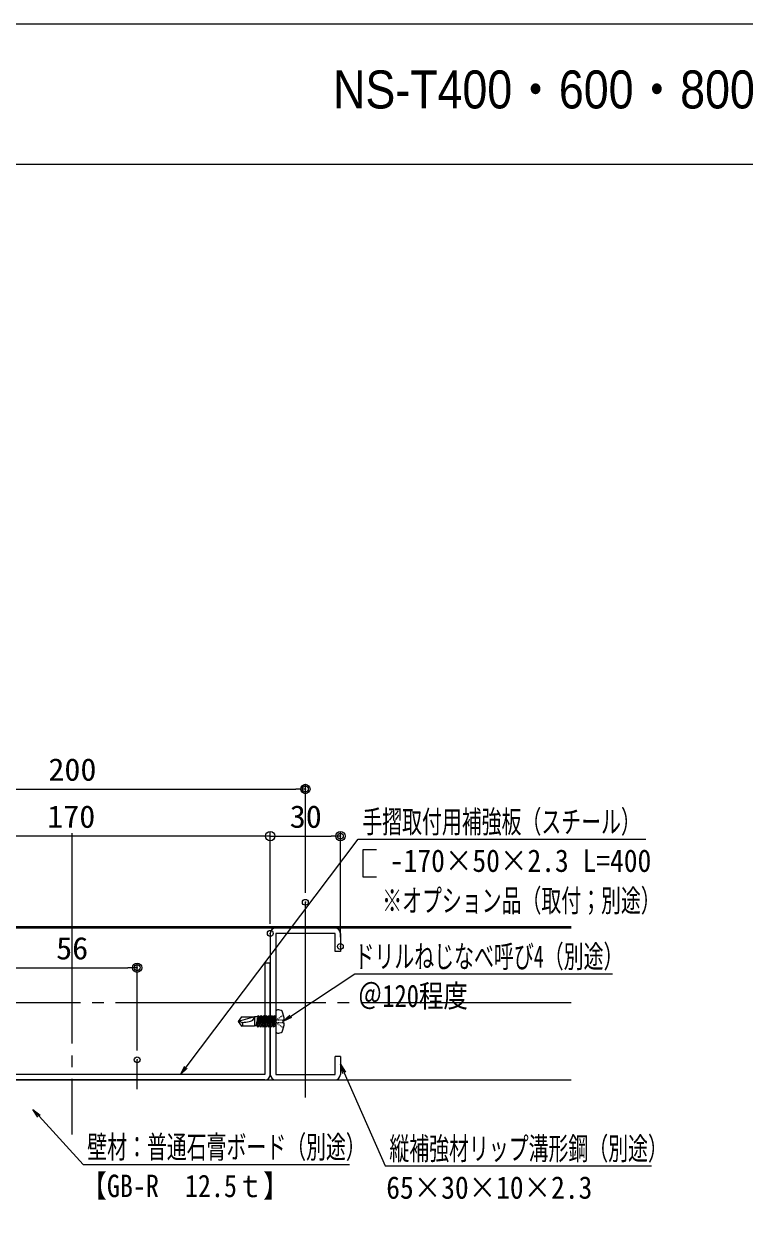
# Model space of a CAD drawing. Units: millimetres, scale not verified. Extents: x -798 to 806, y -553 to 555.
# Drawn here: x -532 to -224, y 37 to 555 of the extents above; entities that cross this region are included whole.
import ezdxf
from ezdxf.enums import TextEntityAlignment as Align

# ---------------------------------------------------------------- set-up
doc = ezdxf.new("R2010")
doc.units = ezdxf.units.MM
doc.header["$LTSCALE"] = 5
doc.header["$PDMODE"] = 32
doc.header["$PDSIZE"] = 2.5
doc.linetypes.add('DASHED3', pattern=[4, 3, -1])
doc.linetypes.add('LONG_CHAIN', pattern=[21, 18, -1, 1, -1])
doc.layers.add('0-0_08文字', color=1, linetype='Continuous')
doc.layers.add('0-B_DEFPOINTS', color=1, linetype='Continuous')
for name, color, linetype, lineweight in [('0-1_zumenwaku', 6, 'Continuous', 9), ('0-9_6文字', 1, 'Continuous', 9), ('0-A_0', 5, 'Continuous', 9), ('0-C_CENTER', 5, 'LONG_CHAIN', 9), ('0-D_製品', 6, 'DASHED3', 9), ('0-E_2通り芯', 1, 'LONG_CHAIN', 9), ('0-F_GR1-1', 7, 'Continuous', 9), ('1-0_中心線', 1, 'LONG_CHAIN', 9)]:
    doc.layers.add(name, color=color, linetype=linetype, lineweight=lineweight)
doc.styles.add('ＭＳ ゴシック', font='')
doc.styles.add('ＭＳ Ｐゴシック', font='')
doc.styles.get('ＭＳ ゴシック').set_extended_font_data('MS Gothic')
doc.styles.get('ＭＳ Ｐゴシック').set_extended_font_data('MS PGothic')

# ---------------------------------------------------------------- blocks, each defined once
blk = doc.blocks.new('_ORIGIN')
at = {"layer": '0-A_0', "color": 1}
blk.add_line((0, 0), (-5, 0), dxfattribs=at)
blk.add_circle((0, 0), 2.5, dxfattribs=at)
blk = doc.blocks.new('MLeader1')
at = {"layer": '0-9_6文字', "color": 2}
blk.add_line((-528.494, 90.615), (-525.793, 87.665), dxfattribs=at)
at = {"layer": '0-9_6文字'}
blk.add_line((-505.512, 67.089), (-392.965, 67.089), dxfattribs=at)
at = {"layer": '0-9_6文字', "color": 2}
blk.add_lwpolyline([(-526.284, 87.214), (-528.494, 90.615), (-525.301, 88.115)], dxfattribs=at)
at = {"layer": '0-9_6文字'}
blk.add_lwpolyline([(-525.793, 87.665), (-506.952, 67.089), (-505.512, 67.089)], dxfattribs=at)
at = {"layer": '0-9_6文字', "color": 2, "style": 'ＭＳ ゴシック'}
for s, height, width, p in [('壁材：普通石膏ボード（別途）', 9.604, 0.65, (-505.152, 66.839)), ('【GB-R\u300012.5ｔ】', 9.621, 0.85, (-507.897, 50.172))]:
    blk.add_text(s, height=height, dxfattribs=dict(at, width=width)).set_placement(p, align=Align.BOTTOM_LEFT)
blk = doc.blocks.new('MLeader2')
at = {"layer": '0-9_6文字'}
blk.add_line((-389.194, 148.582), (-280.322, 148.582), dxfattribs=at)
at = {"layer": '0-9_6文字', "color": 2}
blk.add_line((-421.4, 128.215), (-418.064, 130.423), dxfattribs=at)
at = {"layer": '0-9_6文字'}
blk.add_lwpolyline([(-418.064, 130.423), (-390.634, 148.582), (-389.194, 148.582)], dxfattribs=at)
at = {"layer": '0-9_6文字', "color": 2}
blk.add_lwpolyline([(-417.696, 129.867), (-421.4, 128.215), (-418.432, 130.979)], dxfattribs=at)
at = {"layer": '0-9_6文字', "color": 2, "style": 'ＭＳ ゴシック'}
for s, height, width, p in [('ドリルねじなべ呼び4（別途）', 9.621, 0.65, (-390.776, 148.332)), ('＠120程度', 9.604, 0.8, (-389.343, 131.461))]:
    blk.add_text(s, height=height, dxfattribs=dict(at, width=width)).set_placement(p, align=Align.BOTTOM_LEFT)
blk = doc.blocks.new('MLeader3')
at = {"layer": '0-9_6文字', "color": 2}
blk.add_line((-396.805, 109.933), (-395.192, 106.273), dxfattribs=at)
at = {"layer": '0-9_6文字'}
blk.add_line((-376.195, 66.418), (-263.648, 66.418), dxfattribs=at)
at = {"layer": '0-9_6文字', "color": 2}
blk.add_lwpolyline([(-395.802, 106.004), (-396.805, 109.933), (-394.582, 106.541)], dxfattribs=at)
at = {"layer": '0-9_6文字'}
blk.add_lwpolyline([(-395.192, 106.273), (-377.635, 66.418), (-376.195, 66.418)], dxfattribs=at)
at = {"layer": '0-9_6文字', "color": 2, "style": 'ＭＳ ゴシック'}
for s, width, p in [('縦補強材リップ溝形鋼（別途）', 0.65, (-375.835, 66.168)), ('65×30×10×2.3', 0.9, (-377.168, 49.501))]:
    blk.add_text(s, height=9.604, dxfattribs=dict(at, width=width)).set_placement(p, align=Align.BOTTOM_LEFT)
blk = doc.blocks.new('MLeader4')
at = {"layer": '0-9_6文字'}
blk.add_line((-387.771, 206.231), (-266.011, 206.231), dxfattribs=at)
at = {"layer": '0-9_6文字', "color": 2}
blk.add_line((-465.265, 105.515), (-462.855, 108.707), dxfattribs=at)
at = {"layer": '0-9_6文字'}
blk.add_lwpolyline([(-462.855, 108.707), (-389.211, 206.231), (-387.771, 206.231)], dxfattribs=at)
at = {"layer": '0-9_6文字', "color": 2}
blk.add_lwpolyline([(-462.323, 108.305), (-465.265, 105.515), (-463.387, 109.109)], dxfattribs=at)
at = {"layer": '0-9_6文字', "color": 2, "style": 'ＭＳ ゴシック'}
for s, height, width, p in [('手摺取付用補強板（スチール）', 9.604, 0.65, (-387.411, 205.981)), ('  -170×50×2.3 L=400', 9.621, 0.9, (-387.411, 189.314)), ('\u3000※オプション品（取付；別途）', 9.604, 0.65, (-387.411, 172.248))]:
    blk.add_text(s, height=height, dxfattribs=dict(at, width=width)).set_placement(p, align=Align.BOTTOM_LEFT)

msp = doc.modelspace()

# ---------------------------------------------------------------- linework, layer by layer
at = {"layer": '0-1_zumenwaku'}
msp.add_line((518.169, 494.841), (-797.831, 494.841), dxfattribs=at)
msp.add_lwpolyline([(-797.831, -553.159), (802.169, -553.159), (802.169, 554.841), (-797.831, 554.841)], close=True, dxfattribs=at)
at = {"layer": '0-9_6文字'}
for p, q in [((-411.805, 183.207), (-411.805, 229.665)), ((-607.805, 227.665), (-415.805, 227.665)), ((-430.805, 207.528), (-592.805, 207.528)), ((-426.805, 169.915), (-426.805, 209.528)), ((-426.805, 169.915), (-426.805, 209.528)), ((-422.805, 207.528), (-400.805, 207.528)), ((-396.805, 164.315), (-396.805, 209.528)), ((-535.805, 151.226), (-487.805, 151.226)), ((-483.805, 115.813), (-483.805, 153.226))]:
    msp.add_line(p, q, dxfattribs=at)
at = {"layer": '0-9_6文字', "color": 2}
msp.add_lwpolyline([(-381.344, 201.593), (-387.143, 201.593), (-387.143, 190.123), (-381.344, 190.123)], dxfattribs=at)
at = {"layer": '0-A_0', "color": 7}
for p, q in [((-725.528, 168.815), (-298.081, 168.815)), ((-725.528, 168.215), (-298.081, 168.215)), ((-424.505, 168.215), (-399.105, 168.215)), ((-426.805, 153.215), (-429.105, 153.215)), ((-426.805, 105.515), (-426.805, 153.215)), ((-725.528, 103.215), (-298.081, 103.215)), ((-424.505, 103.215), (-399.105, 103.215))]:
    msp.add_line(p, q, dxfattribs=at)
at = {"layer": '0-B_DEFPOINTS'}
for p in [(-411.805, 227.665), (-396.805, 207.528), (-411.805, 179.207), (-426.805, 165.915), (-396.805, 160.315), (-483.805, 151.226), (-483.805, 111.813)]:
    msp.add_point(p, dxfattribs=at)
at = {"layer": '0-C_CENTER'}
for p, q in [((-411.805, 95.709), (-411.805, 179.207)), ((-483.805, 99.265), (-483.805, 111.508))]:
    msp.add_line(p, q, dxfattribs=at)
at = {"layer": '0-D_製品', "color": 3, "linetype": 'Continuous'}
for p, q in [((-439.061, 130.202), (-440.505, 128.215)), ((-433.549, 130.202), (-440.505, 128.215)), ((-439.061, 130.202), (-433.549, 130.202)), ((-433.549, 130.202), (-433.549, 126.227)), ((-432.2, 130.152), (-433.549, 130.152)), ((-432.2, 130.152), (-433.03, 126.277)), ((-431.533, 130.152), (-433.03, 126.277)), ((-432.467, 126.277), (-430.853, 130.699)), ((-432.349, 129.457), (-432.246, 129.635)), ((-432, 130.699), (-432.249, 129.629)), ((-432.246, 129.635), (-431.853, 129.324)), ((-432.2, 130.152), (-432, 130.699)), ((-432, 130.699), (-431.533, 130.152)), ((-430.386, 130.152), (-432, 125.731)), ((-431.053, 130.152), (-431.533, 130.152)), ((-431.32, 126.277), (-429.706, 130.699)), ((-430.853, 130.699), (-431.165, 129.346)), ((-430.853, 130.699), (-430.386, 130.152)), ((-429.239, 130.152), (-430.853, 125.731)), ((-429.905, 130.152), (-430.386, 130.152)), ((-430.173, 126.277), (-428.559, 130.699)), ((-429.706, 130.699), (-430.085, 129.056)), ((-429.706, 130.699), (-429.239, 130.152)), ((-428.092, 130.152), (-429.706, 125.731)), ((-428.758, 130.152), (-429.239, 130.152)), ((-429.026, 126.277), (-427.412, 130.699)), ((-428.559, 130.699), (-429.005, 128.767)), ((-428.559, 130.699), (-428.092, 130.152)), ((-426.944, 130.152), (-428.559, 125.731)), ((-427.611, 130.152), (-428.092, 130.152)), ((-427.412, 130.699), (-427.925, 128.477)), ((-427.879, 126.277), (-426.264, 130.699)), ((-427.412, 130.699), (-426.944, 130.152)), ((-425.797, 130.152), (-427.412, 125.731)), ((-426.464, 130.152), (-426.944, 130.152)), ((-426.264, 130.699), (-426.844, 128.188)), ((-426.732, 126.277), (-425.117, 130.699)), ((-426.264, 130.699), (-425.797, 130.152)), ((-424.65, 130.152), (-426.264, 125.731)), ((-425.317, 130.152), (-425.797, 130.152)), ((-425.117, 130.699), (-425.764, 127.898)), ((-425.117, 130.699), (-424.65, 130.152)), ((-424.505, 130.152), (-424.65, 130.152)), ((-424.505, 132.168), (-424.505, 124.261)), ((-438.777, 127.752), (-440.505, 128.215)), ((-440.505, 128.215), (-439.061, 126.227)), ((-433.549, 126.227), (-439.061, 126.227)), ((-432.467, 126.277), (-433.549, 126.277)), ((-432.338, 129.248), (-433.03, 126.277)), ((-432, 125.731), (-432.467, 126.277)), ((-432.335, 129.248), (-432.349, 129.457)), ((-431.853, 129.324), (-432.335, 129.248)), ((-431.255, 128.958), (-432, 125.731)), ((-431.32, 126.277), (-431.801, 126.277)), ((-431.399, 129.203), (-431.165, 129.346)), ((-431.255, 128.958), (-431.399, 129.203)), ((-430.853, 125.731), (-431.32, 126.277)), ((-430.792, 129.04), (-431.255, 128.958)), ((-431.165, 129.346), (-430.792, 129.04)), ((-430.175, 128.669), (-430.853, 125.731)), ((-430.173, 126.277), (-430.654, 126.277)), ((-430.354, 128.923), (-430.085, 129.056)), ((-430.175, 128.669), (-430.354, 128.923)), ((-429.747, 128.76), (-430.175, 128.669)), ((-430.085, 129.056), (-429.747, 128.76)), ((-429.026, 126.277), (-429.506, 126.277)), ((-429.309, 128.643), (-429.005, 128.767)), ((-429.094, 128.379), (-429.309, 128.643)), ((-428.702, 128.48), (-429.094, 128.379)), ((-429.005, 128.767), (-428.702, 128.48)), ((-427.879, 126.277), (-428.359, 126.277)), ((-428.264, 128.363), (-427.925, 128.477)), ((-428.014, 128.09), (-428.264, 128.363)), ((-427.657, 128.2), (-428.014, 128.09)), ((-427.925, 128.477), (-427.657, 128.2)), ((-427.412, 125.731), (-427.879, 126.277)), ((-426.934, 127.8), (-427.412, 125.731)), ((-427.22, 128.083), (-426.844, 128.188)), ((-426.934, 127.8), (-427.22, 128.083)), ((-426.732, 126.277), (-427.212, 126.277)), ((-426.612, 127.92), (-426.934, 127.8)), ((-426.844, 128.188), (-426.612, 127.92)), ((-426.175, 127.803), (-425.764, 127.898)), ((-425.853, 127.511), (-426.175, 127.803)), ((-425.584, 126.277), (-426.065, 126.277)), ((-425.567, 127.64), (-425.853, 127.511)), ((-425.764, 127.898), (-425.567, 127.64)), ((-425.584, 126.277), (-424.505, 129.235)), ((-425.117, 125.731), (-425.584, 126.277)), ((-425.13, 127.523), (-424.684, 127.609)), ((-424.773, 127.221), (-425.13, 127.523)), ((-424.505, 127.409), (-425.117, 125.731)), ((-424.773, 127.221), (-425.117, 125.731)), ((-424.505, 126.277), (-424.918, 126.277)), ((-424.522, 127.36), (-424.773, 127.221)), ((-424.505, 128.384), (-424.684, 127.609)), ((-424.684, 127.609), (-424.522, 127.36)), ((-421.4, 127.594), (-420.797, 127.594))]:
    msp.add_line(p, q, dxfattribs=at)
at = {"layer": '0-D_製品', "color": 2, "linetype": 'Continuous'}
for p, q in [((-422.911, 129.812), (-423.205, 129.617)), ((-422.324, 130.203), (-422.617, 130.008)), ((-421.736, 130.594), (-422.03, 130.398)), ((-421.148, 130.984), (-421.442, 130.789)), ((-424.087, 129.031), (-424.38, 128.836)), ((-424.38, 128.587), (-424.38, 128.339)), ((-424.38, 128.09), (-424.38, 127.842)), ((-424.087, 127.398), (-424.38, 127.594)), ((-423.718, 128.836), (-424.049, 128.836)), ((-423.718, 127.594), (-424.049, 127.594)), ((-423.499, 129.422), (-423.793, 129.226)), ((-423.499, 127.008), (-423.793, 127.203)), ((-423.056, 128.836), (-423.387, 128.836)), ((-423.056, 127.594), (-423.387, 127.594)), ((-422.911, 126.617), (-423.205, 126.812)), ((-422.393, 128.836), (-422.724, 128.836)), ((-422.393, 127.594), (-422.724, 127.594)), ((-422.324, 126.226), (-422.617, 126.422)), ((-421.731, 128.836), (-422.062, 128.836)), ((-421.731, 127.594), (-422.062, 127.594)), ((-421.736, 125.836), (-422.03, 126.031)), ((-421.148, 125.445), (-421.442, 125.64))]:
    msp.add_line(p, q, dxfattribs=at)
at = {"layer": '0-D_製品', "color": 3, "linetype": 'Continuous'}
for points in [[(-429.094, 128.379), (-429.706, 125.731), (-430.173, 126.277)], [(-428.014, 128.09), (-428.559, 125.731), (-429.026, 126.277)], [(-425.853, 127.511), (-426.264, 125.731), (-426.732, 126.277)], [(-420.797, 128.836), (-421.4, 128.836), (-421.4, 127.594)]]:
    msp.add_lwpolyline(points, dxfattribs=at)
for centre, radius, start, end in [((-435.779, 130.55), 2.257, 296.15779, 351.12819), ((-423.511, 132.168), 0.994, 99.59407, 180), ((-423.263, 130.699), 2.484, 53.1301, 99.59407), ((-431.336, 128.215), 10.557, 3.37229, 25.05761), ((-439.403, 127.08), 0.918, 291.85478, 47.0551), ((-450.554, 216.549), 89.575, 277.5546, 279.47999), ((-436.406, 131.826), 3.679, 279.47999, 296.15779), ((-431.336, 128.215), 10.557, 334.94239, 356.62771), ((-423.511, 124.261), 0.994, 180, 260.40593), ((-423.263, 125.731), 2.484, 260.40593, 306.8699)]:
    msp.add_arc(centre, radius, start, end, dxfattribs=at)
at = {"layer": '0-E_2通り芯'}
msp.add_line((-511.805, 208.725), (-511.805, 79.834), dxfattribs=at)
at = {"layer": '0-F_GR1-1'}
for p, q in [((-426.805, 165.915), (-426.805, 105.515)), ((-424.505, 165.915), (-424.505, 105.515)), ((-399.105, 165.915), (-424.505, 165.915)), ((-399.105, 158.215), (-399.105, 165.915)), ((-396.805, 165.915), (-396.805, 158.215)), ((-429.105, 153.215), (-429.105, 105.515)), ((-399.105, 105.515), (-399.105, 113.215)), ((-396.805, 113.215), (-399.105, 113.215)), ((-396.805, 113.215), (-396.805, 105.515)), ((-396.805, 113.215), (-396.805, 105.515)), ((-429.105, 105.515), (-594.505, 105.515)), ((-424.505, 105.515), (-399.105, 105.515)), ((-429.105, 103.215), (-594.505, 103.215))]:
    msp.add_line(p, q, dxfattribs=at)
msp.add_lwpolyline([(-396.805, 165.915), (-396.805, 158.215), (-399.105, 158.215)], dxfattribs=at)
for centre, start, end in [((-424.505, 165.915), 90, 180), ((-399.105, 165.915), 0, 90), ((-429.105, 105.515), 270, 0), ((-424.505, 105.515), 180, 270), ((-399.105, 105.515), 270, 0)]:
    msp.add_arc(centre, 2.3, start, end, dxfattribs=at)
at = {"layer": '1-0_中心線'}
msp.add_line((-298.081, 136.215), (-725.528, 136.215), dxfattribs=at)

# ---------------------------------------------------------------- block references
at = {"layer": '0-9_6文字', "xscale": 0.8, "yscale": 0.8}
for p in [(-411.805, 227.665), (-426.805, 207.528), (-396.805, 207.528), (-483.805, 151.226)]:
    msp.add_blockref('_ORIGIN', p, dxfattribs=at)
at = {"layer": '0-9_6文字'}
for name in ['MLeader4', 'MLeader2', 'MLeader3', 'MLeader1']:
    msp.add_blockref(name, (0, 0), dxfattribs=at)
at = {"layer": '0-9_6文字', "xscale": 0.8, "yscale": 0.8, "rotation": 180}
msp.add_blockref('_ORIGIN', (-426.805, 207.528), dxfattribs=at)

# ---------------------------------------------------------------- texts
at = {"layer": '0-0_08文字', "style": 'ＭＳ Ｐゴシック', "width": 0.9}
msp.add_text('NS-T400・600・800 （D=100）用\u3000JIS規格対応補強下地図', height=16.27, dxfattribs=at).set_placement((-399.902, 513.914), align=Align.BOTTOM_LEFT)
at = {"layer": '0-9_6文字', "color": 2, "style": 'ＭＳ ゴシック', "width": 1.05}
for s, p in [('200', (-521.805, 228.315)), ('170', (-522.305, 208.178)), ('30', (-418.471, 208.178)), ('56', (-518.471, 151.876))]:
    msp.add_text(s, height=9.604, dxfattribs=at).set_placement(p, align=Align.BOTTOM_LEFT)

doc.saveas('drawing.dxf')
